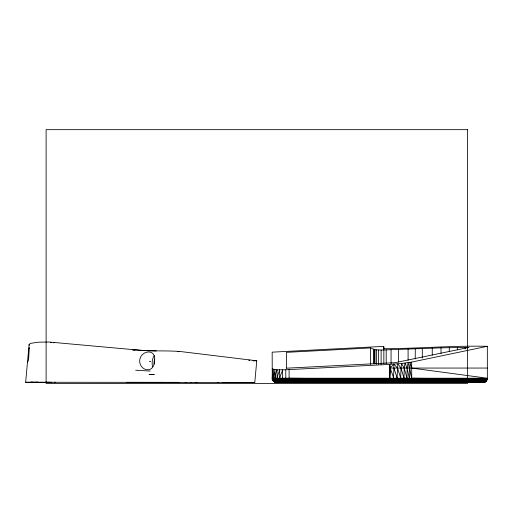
<?xml version="1.0" encoding="UTF-8"?>
<svg xmlns="http://www.w3.org/2000/svg" width="513" height="513" viewBox="0 0 513 513"><rect width="100%" height="100%" fill="white"/><g stroke="black" fill="none" stroke-linecap="round" stroke-linejoin="round"><path stroke-width="0.77" d="M48.754 382.332L50.043 382.332L25.65 382.275L29.1 344.492L30.299 343.389L38.315 342.19L49.133 342.024L135.342 349.821C150.508 351.591 165.821 350.276 180.986 351.591L256.756 360.799L254.788 382.435L224.752 382.441M272.166 368.982L277.046 369.802L285.792 369.77L389.649 364.384L390.213 368.058L389.72 378.222L389.886 368.058M383.884 348.725C418.223 348.596 452.87 345.505 487.337 346.307L487.35 378.222C487.395 380.268 485.849 382.435 483.676 382.454L276.398 382.454L273.756 381.531L272.268 379.158L273.371 369.482L273.455 378.222L273.936 379.158L276.578 380.858L281.515 382.345C277.309 379.216 281.868 373.509 282.612 369.847L282.657 379.158L289.095 380.858L389.72 380.056L394.112 379.158L402.179 382.345L403.513 380.858L403.975 379.158L404.206 368.058L407.001 378.222C406.347 387.507 394.375 378.748 389.72 381.531L289.095 382.031L279.925 380.056L277.123 378.222L277.046 369.802C275.731 373.214 272.544 382.332 279.168 382.454C282.464 382.345 285.779 382.384 289.095 382.454L289.095 369.629M389.72 382.345L399.313 382.345L400.05 381.531L400.698 379.158L400.961 368.058L401.583 363.499L411.65 362.095L487.337 346.307M389.72 378.222L390.027 368.058L389.649 364.384L401.583 363.499L404.161 368.058L405.065 363.114L407.046 368.058L408.143 362.704L411.721 378.222C411.913 381.563 408.22 383.423 405.373 382.031L400.698 379.158M408.053 382.454L484.407 382.371L408.867 382.345L405.918 381.531L400.743 378.222L397.524 368.058L393.772 364.14L390.213 368.058L394.112 379.158L393.394 382.454L396.241 382.345L396.934 380.858L397.787 363.845L400.961 368.058L404.032 378.222L405.982 379.158L406.713 380.056L410.342 381.531L485.747 381.71L274.558 382.031L273.089 380.858L272.268 379.158L272.166 352.162L380.486 346.538L383.795 346.711L383.884 349.161M393.772 364.14L393.913 368.058L397.209 378.222L404.763 382.345C406.989 383.038 409.239 381.428 409.502 379.158L411.721 378.222L487.286 378.998L272.268 379.158L272.499 369.264L272.486 378.222L273.089 380.858L486.311 381.165L273.756 381.531L272.999 380.056L279.168 382.454M393.913 368.058L393.503 378.222L389.72 379.158L289.095 378.222L285.812 379.158L286.434 382.345C282.368 382.108 277.963 381.249 275.019 378.222L274.93 369.674L273.455 378.222L272.583 380.056L487.1 379.755L411.631 379.158M28.728 348.584L29.331 347.679L28.645 358.42L28.17 361.146L27.51 361.96M195.203 382.454L197.434 382.422M272.692 379.158L277.732 382.031L279.45 382.345C274.628 379.78 278.976 373.464 279.643 369.86L279.688 378.222L278.604 379.158L279.534 381.531L281.182 382.454M154.721 359.087L154.015 361.825L154.137 364.089M154.15 355.695C152.111 358.927 151.713 363.037 152.521 366.724M276.719 382.454L274.558 382.031L274.141 381.531C275.962 382.922 282.522 383.333 274.141 381.531L273.487 380.858L278.431 382.345M396.959 382.454L397.864 381.531L398.37 379.158L400.743 378.222M275.019 378.222L273.936 379.158L274.673 380.858L276 382.031L277.655 382.454M277.123 378.222L275.943 379.158L277.103 381.531L280.592 382.345M50.646 342.421L51.608 342.421M177.299 351.604L179.082 351.668M400.307 382.454L401.628 381.531L402.372 379.158L404.032 378.222M403.327 382.454L405.026 381.531L405.982 379.158L407.001 378.222L407.104 368.058L409.502 379.158L411.355 380.056L486.766 380.505L410.919 380.858L406.931 379.158L409.586 378.222L410.034 362.402L411.65 368.058L487.35 378.222L272.166 378.222M282.618 378.222L279.745 379.158L289.095 381.531L389.72 380.858L394.061 380.056L400.775 382.345M394.112 379.158L397.209 378.222M285.792 369.77L285.792 378.222L282.657 379.158L283.875 382.345L279.534 381.531L275.109 379.158M286.555 368.18L395.202 362.659L469.029 347.384L441.026 347.846L381.114 350.058L374.977 349.751L370.412 347.955L286.555 352.328L286.555 368.302M393.561 382.345L389.72 382.454L389.649 364.384L389.842 368.058M25.65 382.275L51.909 382.275M37.109 382.3L36.513 382.294M38.186 382.275L30.408 382.294L34.134 382.268M173.003 382.358L174.202 382.358M179.614 382.365L131.078 382.339M217.403 382.435L218.602 382.435M224.014 382.441L222.796 382.441M242.495 382.429L244.335 382.429M249.106 382.435L247.882 382.435M252.96 360.799L256.756 360.799M389.649 368.058L487.337 368.058M31.832 382.268L31.485 382.268L32.21 382.268M35.884 382.3L36.846 382.3M37.924 382.275L35.596 382.275M46.702 382.268L45.413 382.268L254.788 382.435M127.314 382.339L126.968 382.339L130.373 382.339M132.444 382.339L133.463 382.339M54.231 382.339L55.558 382.339L54.34 382.332M185.571 382.441L185.225 382.441L186.514 382.441M190.701 382.448L191.721 382.448M31.697 382.294L32.338 382.294M158.1 382.352L162.288 382.358M289.095 379.158L389.72 380.056M156.318 350.95L147.808 350.68M249.036 360.293L249.607 360.28L248.952 360.139M53.615 342.761L54.186 342.742L53.532 342.607M150.129 371.046L135.663 370.219M29.1 344.492L29.344 345.191L29.356 344.505M147.712 350.674L141.678 350.328M132.521 349.751L135.099 350.071L132.534 349.917M141.242 350.302L135.342 349.821M276.808 382.345L274.923 382.031L485.106 382.121L409.643 382.031L406.373 380.858L403.975 379.158M403.936 382.345L398.268 380.056L397.177 379.158M289.095 380.056L285.812 379.158L285.792 378.222M275.558 382.371L273.358 381.165L272.236 378.998M397.286 382.345L393.856 381.531L389.72 382.031L289.095 382.345L280.201 380.858L277.2 379.158M373.778 349.366L373.797 363.608M465.227 347.397L465.227 348.955M457.352 347.487L457.352 349.885M449.285 347.634L449.285 351.61M441.026 347.846L441.026 353.367M432.247 348.122L432.247 355.143M422.308 348.494L422.308 358.016M415.248 348.782L415.248 358.972M411.65 362.095L411.721 378.222M408.091 349.077L408.091 360.286M398.595 349.475L398.595 362.063M391.066 349.776L391.066 363.749M386.193 349.962L386.193 363.518M383.795 346.711L383.795 349.084M383.846 350.033L383.846 363.544M383.5 346.641L383.5 349.02M381.114 350.058L381.114 364.352M378.613 350.02L378.613 364.339M376.523 349.911L376.523 364.301M374.977 349.751L374.977 363.743M374.099 349.552L374.099 363.666M370.412 347.955L370.412 364.442M154.503 361.03C154.06 375.086 137.882 370.405 139.844 359.203C142.056 349.808 156.625 348.699 154.503 361.03M149.796 361.543L150.238 361.646L149.796 361.543M467.587 129.667L46.112 129.667L46.112 383.416L467.587 383.416L467.587 129.667M154.156 374.522L149.187 374.394L154.156 374.522"/></g></svg>
